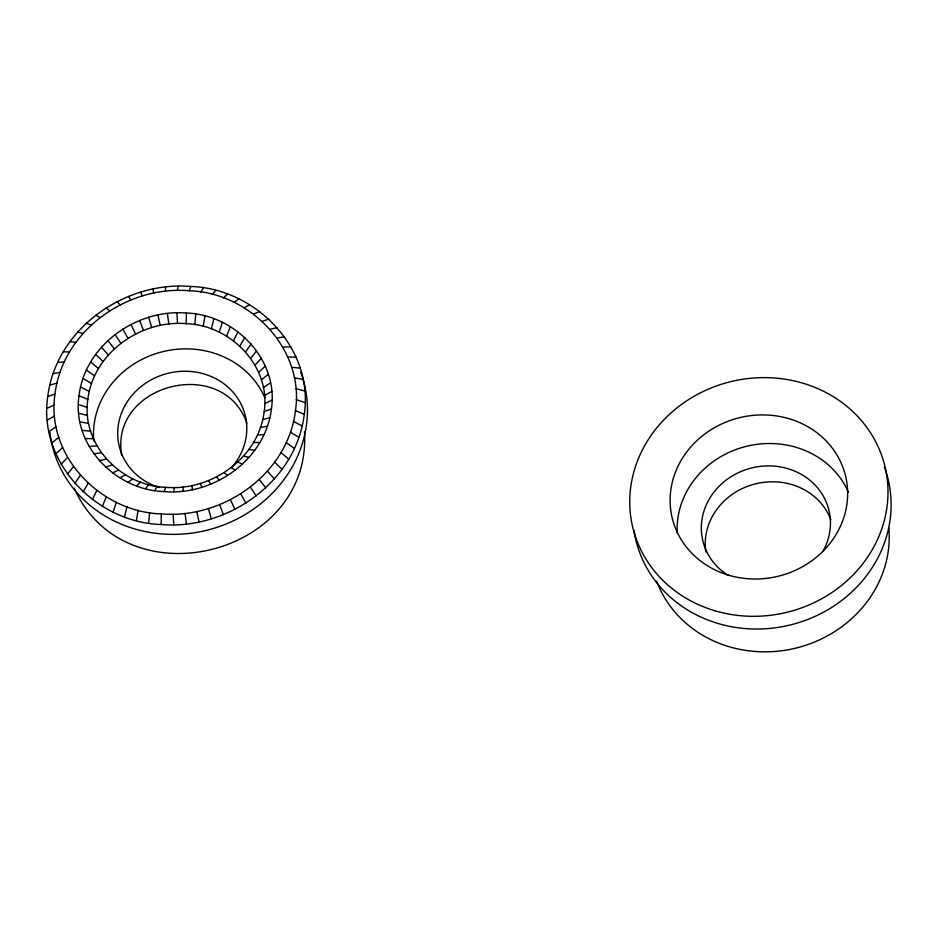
<?xml version="1.0" encoding="UTF-8"?>
<svg xmlns="http://www.w3.org/2000/svg" width="938" height="938" viewBox="0 0 938 938"><rect width="100%" height="100%" fill="white"/><g stroke="black" fill="none" stroke-linecap="round" stroke-linejoin="round"><path stroke-width="1.41" d="M161.148 524.518C96.614 522.63 37.79 462.622 47.744 396.657C55.846 329.05 124.789 280.755 190.871 286.477C255.406 288.365 314.23 348.373 304.275 414.338C296.162 481.944 227.231 530.24 161.148 524.518L161.289 513.895C100.8 512.125 45.657 455.868 54.99 394.03C62.588 330.657 127.216 285.375 189.159 290.745C249.649 292.515 304.791 348.772 295.47 410.61C287.872 473.983 223.244 519.253 161.289 513.895M186.228 323.669C140.794 319.729 93.401 352.934 87.82 399.412C80.985 444.764 121.424 486.025 165.792 487.326C211.226 491.254 258.618 458.061 264.188 411.571C271.035 366.23 230.596 324.97 186.228 323.669L186.369 313.046C136.807 308.754 85.1 344.973 79.015 395.684C71.546 445.163 115.679 490.175 164.08 491.594C213.641 495.885 265.36 459.667 271.434 408.945C278.903 359.477 234.781 314.453 186.369 313.046M165.428 291.272L165.557 287.04M183.062 491.172L183.191 486.939M148.65 523.076L149.576 512.547M194.823 324.654L195.749 314.124M136.409 520.508L138.109 510.131M203.229 326.424L204.93 316.047M177.305 290.463L178.22 286.184M173.565 491.817L174.48 487.526M124.555 516.826L126.993 506.684M211.378 328.957L213.817 318.814M113.193 512.078L116.335 502.229M219.199 332.228L222.341 322.379M189.159 290.745L190.871 286.477M164.08 491.594L165.792 487.326M102.43 506.297L106.264 496.812M226.586 336.191L230.408 326.705M92.393 499.544L96.837 490.48M233.492 340.834L237.947 331.771M83.142 491.899L88.172 483.305M239.847 346.099L244.877 337.516M200.873 292.093L203.37 287.907M154.7 490.515L157.197 486.33M74.794 483.41L80.351 475.355M245.592 351.938L251.138 343.883M67.43 474.171L73.445 466.69M250.657 358.281L256.672 350.812M212.351 294.509L215.611 290.487M145.519 488.581L148.779 484.571M61.099 464.275L67.513 457.416M255.007 365.093L261.421 358.234M223.467 297.956L227.465 294.169M136.631 485.825L140.63 482.038M55.881 453.804L62.612 447.602M258.595 372.28L265.337 366.078M51.813 442.877L58.801 437.354M261.385 379.796L268.374 374.285M234.113 302.411L238.827 298.917M128.107 482.261L132.821 478.767M48.952 431.586L56.116 426.778M263.355 387.558L270.531 382.751M244.197 307.828L249.578 304.698M120.041 477.923L125.422 474.792M47.299 420.048L54.58 415.956M264.493 395.496L271.762 391.404M46.9 408.358L54.193 405.005M264.762 403.528L272.067 400.163M253.612 314.148L259.627 311.439M112.501 472.869L118.516 470.161M47.744 396.657L54.99 394.03M264.188 411.571L271.434 408.945M262.277 321.324L268.866 319.096M105.572 467.124L112.161 464.896M49.808 385.026L56.925 383.138M262.769 419.567L269.886 417.668M270.097 329.285L277.214 327.585M99.311 460.757L106.428 459.057M53.103 373.605L60.009 372.421M260.506 427.423L267.412 426.239M277.015 337.938L284.589 336.824M93.788 453.828L101.363 452.714M57.581 362.49L64.206 361.998M257.422 435.068L264.059 434.575M282.948 347.224L290.909 346.72M89.04 446.406L97.013 445.902M287.837 357.026L296.138 357.19M85.124 438.55L93.425 438.714M63.186 351.785L69.471 351.961M253.565 442.431L259.849 442.607M291.648 367.274L300.195 368.118M82.075 430.354L90.623 431.199M69.893 341.596L75.755 342.417M248.957 449.431L254.819 450.252M294.333 377.862L303.068 379.409M79.918 421.889L88.653 423.437M295.88 388.684L304.709 390.947M78.686 413.236L87.527 415.499M77.608 332.017L82.99 333.436M243.657 456.009L249.027 457.427M296.256 399.635L305.108 402.625M78.382 404.466L87.246 407.467M86.284 323.153L91.115 325.134M237.689 462.106L242.532 464.076M295.47 410.61L304.275 414.338M79.015 395.684L87.82 399.412M293.524 421.502L302.2 425.958M80.574 386.972L89.251 391.427M95.817 315.086L100.049 317.56M231.135 467.652L235.379 470.137M290.44 432.219L298.905 437.389M83.036 378.401L91.514 383.572M286.242 442.642L294.438 448.505M86.39 370.053L94.586 375.927M106.123 307.887L109.711 310.806M224.053 472.611L227.641 475.543M280.978 452.679L288.822 459.21M90.611 362.033L98.443 368.564M274.705 462.223L282.127 469.399M95.629 354.388L103.051 361.564M267.459 471.193L274.4 478.978M101.421 347.201L108.362 354.986M117.098 301.626L120.005 304.944M216.502 476.914L219.41 480.233M259.334 479.506L265.735 487.842M107.929 340.553L114.319 348.889M250.399 487.08L256.203 495.909M115.081 334.503L120.873 343.331M128.647 296.361L130.828 300.008M208.564 480.526L210.745 484.184M240.738 493.822L245.897 503.108M122.808 329.097L127.967 338.384M74.254 488.311C125.411 602.325 312.354 556.293 304.475 431.515M230.443 499.696L234.91 509.369M131.039 324.407L135.506 334.08M246.858 423.097C222.951 355.01 109.3 384.076 121.682 455.387M219.621 504.621L223.361 514.634M139.703 320.456L143.444 330.469M140.653 292.152L142.084 296.068M200.31 483.422L201.74 487.338M208.365 508.572L211.367 518.843M148.708 317.302L151.698 327.573M157.971 314.957L160.187 325.427M196.804 511.491L199.02 521.962M191.833 485.567L192.489 489.671M153 289.033L153.656 293.137M167.386 313.468L168.828 324.056M185.021 513.367L186.451 523.955M176.895 312.823L177.528 323.469M173.143 514.165L173.788 524.811M300.652 372.128A129.725 118.692 -13.8 0 1 206.02 530.451A129.725 118.692 -13.8 0 1 49.937 432.477M159.132 487.467A64.863 59.352 -13.8 0 1 124.848 405.814A64.863 59.352 -13.8 0 1 217.874 379.831A64.863 59.352 -13.8 0 1 231.897 467.136M93.765 440.919A89.192 81.606 -13.8 0 1 162.157 351.82A89.192 81.606 -13.8 0 1 264.844 397.7M886.187 472.295A129.725 118.692 -13.8 0 1 788.119 625.47A129.725 118.692 -13.8 0 1 633.959 530.017M884.3 466.784A129.725 118.692 -13.8 0 1 885.742 470.911M888.849 528A119.994 109.793 -13.8 0 1 793.958 648.557A119.994 109.793 -13.8 0 1 656.659 581.138M705.822 551.943A64.863 59.352 -13.8 0 1 754.844 484.02A64.863 59.352 -13.8 0 1 830.834 519.699M727.958 575.264A64.863 59.352 -13.8 0 1 711.79 495.088A64.863 59.352 -13.8 0 1 798.32 472.775A64.863 59.352 -13.8 0 1 823.306 550.665M677.224 532.901A89.192 81.606 -13.8 0 1 747.223 446.125A89.192 81.606 -13.8 0 1 848.48 492.356M728.896 575.275A89.192 81.606 -13.8 0 0 846.228 479.025A89.192 81.606 -13.8 0 0 701.495 436.592A89.192 81.606 -13.8 0 0 728.896 575.275M715.272 610.873A129.725 118.692 -13.8 0 0 885.929 470.876A129.725 118.692 -13.8 0 0 675.407 409.156A129.725 118.692 -13.8 0 0 715.272 610.873"/></g></svg>
